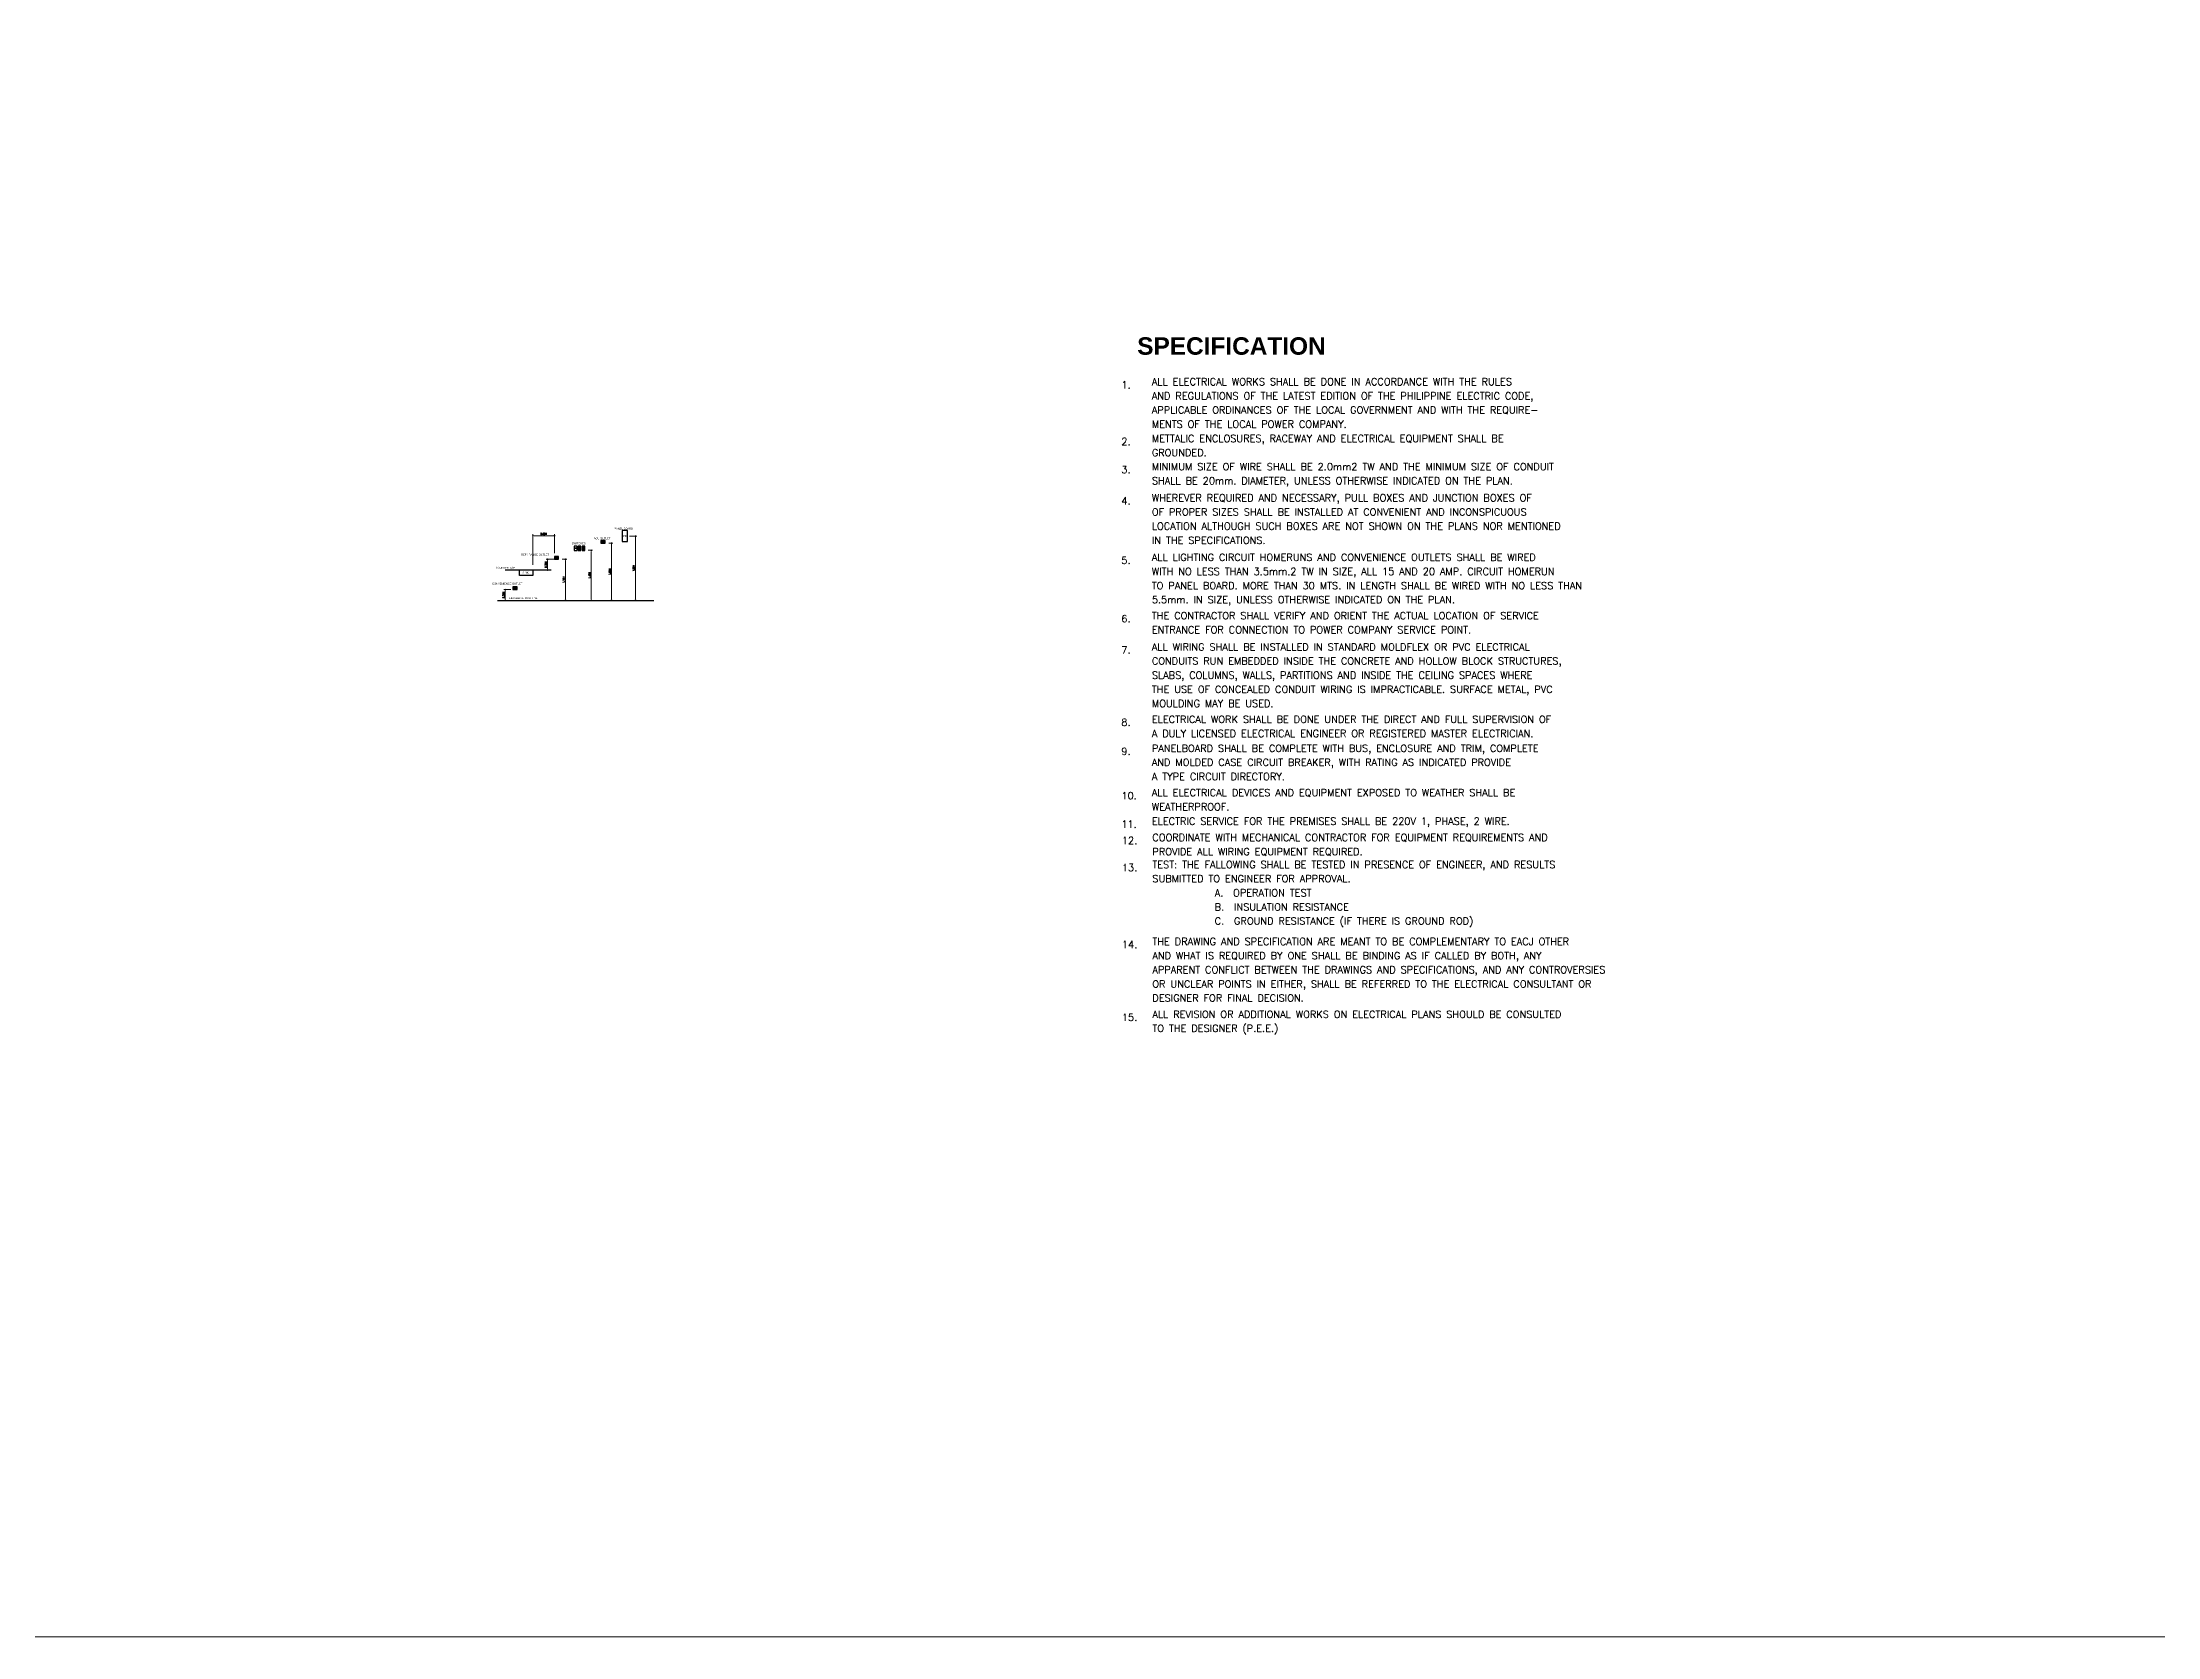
# Model space of a CAD drawing. Header units: millimetres. Extents: x 1634676 to 2568129, y -408635 to -190573.
# Drawn here: x 2391906 to 2451070, y -408635 to -364022 of the extents above; entities that cross this region are included whole.
import ezdxf
from ezdxf.enums import TextEntityAlignment as Align

# ---------------------------------------------------------------- set-up
doc = ezdxf.new("R2010")
doc.units = ezdxf.units.MM
doc.header["$MEASUREMENT"] = 0
doc.layers.get('0').update_dxf_attribs({"lineweight": 15})
doc.layers.get('Defpoints').update_dxf_attribs({"color": 250})
for name, color, linetype, lineweight in [('.2', 2, 'Continuous', 20), ('.4', 4, 'Continuous', 40), ('0.25', 5, 'Continuous', 25), ('ST-DIM_E', 250, 'Continuous', 13)]:
    doc.layers.add(name, color=color, linetype=linetype, lineweight=lineweight)
doc.layers.add('WALL', color=4, linetype='Continuous')
doc.styles.add('BLANK', font='swissbo.ttf')
doc.styles.add('RO100', font='swissel.ttf', dxfattribs={"height": 0.16})
doc.styles.add('Romans', font='Romans.shx', dxfattribs={"width": 0.75})
doc.styles.add('ST_TEXT', font='romans.shx', dxfattribs={"width": 0.75})
doc.dimstyles.new('ST_D25', dxfattribs={"dimscale": 25, "dimtxt": 2, "dimasz": 1.2, "dimexe": 1.5, "dimexo": 1, "dimgap": 1, "dimtad": 1, "dimdec": 0, "dimzin": 1, "dimdsep": 46, "dimtxsty": 'ST_TEXT', "dimblk": 'OpenIndicator', "dimcen": 1, "dimclrd": 256, "dimclre": 256, "dimclrt": 7, "dimadec": 0, "dimazin": 0, "dimtfac": 1, "dimtdec": 0, "dimtix": 1, "dimtmove": 2, "dimatfit": 3, "dimldrblk": 'OPEN90', "dimfxl": 0.075, "dimlwd": -1, "dimlwe": -1, "dimarcsym": 0})

# ---------------------------------------------------------------- blocks, each defined once
blk = doc.blocks.new('OpenIndicator')
at = {"layer": 'ST-DIM_E'}
h = blk.add_hatch(color=255, dxfattribs=at)
h.paths.add_polyline_path([(0.4, 0), (0.4, 0, 0.414214), (0, 0.4), (0, 0.4, -0.414214)])
h.paths.add_polyline_path([(0, 0.4), (0, 0.4, 0.414214), (-0.4, 0), (-0.3, 0, -0.414214)])
h.paths.add_polyline_path([(0, -0.3), (0, -0.4, 0.414214), (0.4, 0), (0.4, 0, -0.414214)])
h.paths.add_polyline_path([(-0.3, 0), (-0.4, 0, 0.414214), (0, -0.4), (0, -0.3, -0.414214)])
at = {"layer": 'ST-DIM_E', "color": 255}
blk.add_line((0, 0.6), (0, -0.6), dxfattribs=at)
at = {"layer": 'ST-DIM_E', "color": 255, "const_width": 0.01}
blk.add_lwpolyline([(-0.6, 0), (0.6, 0)], dxfattribs=at)
at = {"layer": 'ST-DIM_E', "color": 255}
for radius in [0.365, 0.35]:
    blk.add_circle((0, 0), radius, dxfattribs=at)
blk = doc.blocks.new('*D812')
at = {"layer": 'Defpoints', "color": 0, "linetype": 'Continuous', "ltscale": 3, "transparency": 16777216}
for p in [(2406417, -378488), (2406417, -379637), (2406539, -379637)]:
    blk.add_point(p, dxfattribs=at)
at = {"layer": 'ST-DIM_E', "ltscale": 3, "transparency": 16777216}
for p, q in [((2406442, -378488), (2406577, -378488)), ((2406539, -378518), (2406539, -379607)), ((2406442, -379637), (2406577, -379637))]:
    blk.add_line(p, q, dxfattribs=at)
at = {"layer": 'ST-DIM_E', "linetype": 'Continuous', "ltscale": 3, "transparency": 16777216, "xscale": 30, "yscale": 30, "zscale": 30}
for p, rotation in [((2406539, -378488), 90), ((2406539, -379637), 270)]:
    blk.add_blockref('OpenIndicator', p, dxfattribs=dict(at, rotation=rotation))
at = {"layer": 'ST-DIM_E', "color": 7, "linetype": 'Continuous', "ltscale": 3, "transparency": 16777216, "insert": (2406489, -379063), "char_height": 50, "attachment_point": 5, "rotation": 90, "style": 'ST_TEXT'}
blk.add_mtext('1.15M', dxfattribs=at)
blk = doc.blocks.new('_Open90')
at = {"color": 0, "linetype": 'ByBlock', "lineweight": -2}
for p, q in [((0, 0), (-1, 0)), ((-0.5, 0.5), (0, 0)), ((0, 0), (-0.5, -0.5))]:
    blk.add_line(p, q, dxfattribs=at)
blk = doc.blocks.new('*D813')
at = {"layer": 'Defpoints', "color": 0, "linetype": 'Continuous', "ltscale": 3, "transparency": 16777216}
for p in [(2406267, -378488), (2406038, -378788), (2406088, -378788)]:
    blk.add_point(p, dxfattribs=at)
at = {"layer": 'ST-DIM_E', "ltscale": 3, "transparency": 16777216}
for p, q in [((2406242, -378488), (2406000, -378488)), ((2406038, -378518), (2406038, -378758)), ((2406063, -378788), (2406000, -378788))]:
    blk.add_line(p, q, dxfattribs=at)
at = {"layer": 'ST-DIM_E', "linetype": 'Continuous', "ltscale": 3, "transparency": 16777216, "xscale": 30, "yscale": 30, "zscale": 30}
for p, rotation in [((2406038, -378488), 90), ((2406038, -378788), 270)]:
    blk.add_blockref('OpenIndicator', p, dxfattribs=dict(at, rotation=rotation))
at = {"layer": 'ST-DIM_E', "color": 7, "linetype": 'Continuous', "ltscale": 3, "transparency": 16777216, "insert": (2405988, -378638), "char_height": 50, "attachment_point": 5, "rotation": 90, "style": 'ST_TEXT'}
blk.add_mtext('0.30M', dxfattribs=at)
blk = doc.blocks.new('*D814')
at = {"layer": 'Defpoints', "color": 0, "linetype": 'Continuous', "ltscale": 3, "transparency": 16777216}
for p in [(2404848, -379637), (2404855, -379637), (2405031, -379337)]:
    blk.add_point(p, dxfattribs=at)
at = {"layer": 'ST-DIM_E', "ltscale": 3, "transparency": 16777216}
for p, q in [((2405006, -379337), (2404817, -379337)), ((2404855, -379367), (2404855, -379607)), ((2404873, -379637), (2404892, -379637))]:
    blk.add_line(p, q, dxfattribs=at)
at = {"layer": 'ST-DIM_E', "linetype": 'Continuous', "ltscale": 3, "transparency": 16777216, "xscale": 30, "yscale": 30, "zscale": 30}
for p, rotation in [((2404855, -379337), 90), ((2404855, -379637), 270)]:
    blk.add_blockref('OpenIndicator', p, dxfattribs=dict(at, rotation=rotation))
at = {"layer": 'ST-DIM_E', "color": 7, "linetype": 'Continuous', "ltscale": 3, "transparency": 16777216, "insert": (2404805, -379488), "char_height": 50, "attachment_point": 5, "rotation": 90, "style": 'ST_TEXT'}
blk.add_mtext('0.30M', dxfattribs=at)
blk = doc.blocks.new('*D815')
at = {"layer": 'Defpoints', "color": 0, "linetype": 'Continuous', "ltscale": 3, "transparency": 16777216}
for p in [(2407145, -378237), (2407145, -379637), (2407260, -379637)]:
    blk.add_point(p, dxfattribs=at)
at = {"layer": 'ST-DIM_E', "ltscale": 3, "transparency": 16777216}
for p, q in [((2407170, -378237), (2407297, -378237)), ((2407260, -378267), (2407260, -379607)), ((2407170, -379637), (2407297, -379637))]:
    blk.add_line(p, q, dxfattribs=at)
at = {"layer": 'ST-DIM_E', "linetype": 'Continuous', "ltscale": 3, "transparency": 16777216, "xscale": 30, "yscale": 30, "zscale": 30}
for p, rotation in [((2407260, -378237), 90), ((2407260, -379637), 270)]:
    blk.add_blockref('OpenIndicator', p, dxfattribs=dict(at, rotation=rotation))
at = {"layer": 'ST-DIM_E', "color": 7, "linetype": 'Continuous', "ltscale": 3, "transparency": 16777216, "insert": (2407210, -378938), "char_height": 50, "attachment_point": 5, "rotation": 90, "style": 'ST_TEXT'}
blk.add_mtext('1.40M', dxfattribs=at)
blk = doc.blocks.new('*D816')
at = {"layer": 'Defpoints', "color": 0, "linetype": 'Continuous', "ltscale": 3, "transparency": 16777216}
for p in [(2407721, -378038), (2407721, -379637), (2407828, -379637)]:
    blk.add_point(p, dxfattribs=at)
at = {"layer": 'ST-DIM_E', "ltscale": 3, "transparency": 16777216}
for p, q in [((2407746, -378038), (2407865, -378038)), ((2407828, -378068), (2407828, -379607)), ((2407746, -379637), (2407865, -379637))]:
    blk.add_line(p, q, dxfattribs=at)
at = {"layer": 'ST-DIM_E', "linetype": 'Continuous', "ltscale": 3, "transparency": 16777216, "xscale": 30, "yscale": 30, "zscale": 30}
for p, rotation in [((2407828, -378038), 90), ((2407828, -379637), 270)]:
    blk.add_blockref('OpenIndicator', p, dxfattribs=dict(at, rotation=rotation))
at = {"layer": 'ST-DIM_E', "color": 7, "linetype": 'Continuous', "ltscale": 3, "transparency": 16777216, "insert": (2407778, -378838), "char_height": 50, "attachment_point": 5, "rotation": 90, "style": 'ST_TEXT'}
blk.add_mtext('1.60M', dxfattribs=at)
blk = doc.blocks.new('*D817')
at = {"layer": 'Defpoints', "color": 0, "linetype": 'Continuous', "ltscale": 3, "transparency": 16777216}
for p in [(2408300, -377838), (2408366, -379637), (2408498, -379637)]:
    blk.add_point(p, dxfattribs=at)
at = {"layer": 'ST-DIM_E', "ltscale": 3, "transparency": 16777216}
for p, q in [((2408325, -377838), (2408535, -377838)), ((2408498, -377868), (2408498, -379607)), ((2408391, -379637), (2408535, -379637))]:
    blk.add_line(p, q, dxfattribs=at)
at = {"layer": 'ST-DIM_E', "linetype": 'Continuous', "ltscale": 3, "transparency": 16777216, "xscale": 30, "yscale": 30, "zscale": 30}
for p, rotation in [((2408498, -377838), 90), ((2408498, -379637), 270)]:
    blk.add_blockref('OpenIndicator', p, dxfattribs=dict(at, rotation=rotation))
at = {"layer": 'ST-DIM_E', "color": 7, "linetype": 'Continuous', "ltscale": 3, "transparency": 16777216, "insert": (2408448, -378738), "char_height": 50, "attachment_point": 5, "rotation": 90, "style": 'ST_TEXT'}
blk.add_mtext('1.80M', dxfattribs=at)
blk = doc.blocks.new('*D818')
at = {"layer": 'Defpoints', "color": 0, "linetype": 'Continuous', "ltscale": 3, "transparency": 16777216}
for p in [(2406229, -377827), (2406229, -378337), (2405629, -378664)]:
    blk.add_point(p, dxfattribs=at)
at = {"layer": 'ST-DIM_E', "ltscale": 3, "transparency": 16777216}
for p, q in [((2405629, -378639), (2405629, -377789)), ((2405659, -377827), (2406199, -377827)), ((2406229, -378312), (2406229, -377789))]:
    blk.add_line(p, q, dxfattribs=at)
at = {"layer": 'ST-DIM_E', "linetype": 'Continuous', "ltscale": 3, "transparency": 16777216, "xscale": 30, "yscale": 30, "zscale": 30, "rotation": 180}
blk.add_blockref('OpenIndicator', (2405629, -377827), dxfattribs=at)
at = {"layer": 'ST-DIM_E', "linetype": 'Continuous', "ltscale": 3, "transparency": 16777216, "xscale": 30, "yscale": 30, "zscale": 30}
blk.add_blockref('OpenIndicator', (2406229, -377827), dxfattribs=at)
at = {"layer": 'ST-DIM_E', "color": 7, "linetype": 'Continuous', "ltscale": 3, "transparency": 16777216, "insert": (2405929, -377777), "char_height": 50, "attachment_point": 5, "style": 'ST_TEXT'}
blk.add_mtext('0.60M', dxfattribs=at)

msp = doc.modelspace()

# ---------------------------------------------------------------- linework, layer by layer
at = {"layer": '.2', "color": 1, "linetype": 'Continuous', "ltscale": 3}
msp.add_lwpolyline([(2314253.7, -235149.2), (2568128.6, -235149.2), (2568128.6, -408634.6), (2314253.7, -408634.6)], close=True, dxfattribs=at)
at = {"color": 6, "lineweight": 30}
for points in [[(2406825, -378171.9), (2406825, -378187.3)], [(2406931.1, -378152.7), (2406931.1, -378168.1)], [(2406931.1, -378191), (2406931.1, -378206.4)], [(2407040.5, -378145.7), (2407040.5, -378161)], [(2407040.5, -378171.9), (2407040.5, -378187.3)], [(2407040.5, -378198.1), (2407040.5, -378213.5)]]:
    msp.add_lwpolyline(points, dxfattribs=at)
at = {"layer": 'WALL', "color": 6}
for points in [[(2407527.8, -378037.5), (2407643.6, -378037.5), (2407643.6, -377958), (2407527.8, -377958)], [(2407558.8, -377978.9), (2407574.2, -377978.9), (2407574.2, -378018.5), (2407558.8, -378018.5)], [(2407612.5, -377978.9), (2407597.1, -377978.9), (2407597.1, -378018.5), (2407612.5, -378018.5)], [(2408127.9, -377994), (2408269.9, -377994), (2408269.9, -377681), (2408127.9, -377681)], [(2406228.5, -378487.5), (2406344.4, -378487.5), (2406344.4, -378408), (2406228.5, -378408)], [(2406259.6, -378428.9), (2406275, -378428.9), (2406275, -378468.5), (2406259.6, -378468.5)], [(2406313.3, -378428.9), (2406297.9, -378428.9), (2406297.9, -378468.5), (2406313.3, -378468.5)], [(2406782.9, -378121.7), (2406782.9, -378237.5), (2406862.3, -378237.5), (2406862.3, -378121.7)], [(2406844.8, -378171.9), (2406844.8, -378187.3), (2406805.2, -378187.3), (2406805.2, -378171.9)], [(2406892.3, -378121.7), (2406892.3, -378237.5), (2406971.7, -378237.5), (2406971.7, -378121.7)], [(2406950.9, -378152.7), (2406950.9, -378168.1), (2406911.3, -378168.1), (2406911.3, -378152.7)], [(2406950.9, -378206.4), (2406950.9, -378191), (2406911.3, -378191), (2406911.3, -378206.4)], [(2407001.7, -378121.7), (2407001.7, -378237.5), (2407081.1, -378237.5), (2407081.1, -378121.7)], [(2407060.3, -378145.7), (2407060.3, -378161), (2407020.7, -378161), (2407020.7, -378145.7)], [(2407060.3, -378171.9), (2407060.3, -378187.3), (2407020.7, -378187.3), (2407020.7, -378171.9)], [(2407060.3, -378213.5), (2407060.3, -378198.1), (2407020.7, -378198.1), (2407020.7, -378213.5)], [(2405252.3, -378787.5), (2405628.5, -378787.5), (2405628.5, -378940.5), (2405252.3, -378940.5)], [(2405068.1, -379337.5), (2405183.9, -379337.5), (2405183.9, -379258), (2405068.1, -379258)], [(2405099.2, -379278.9), (2405114.5, -379278.9), (2405114.5, -379318.5), (2405099.2, -379318.5)], [(2405152.8, -379278.9), (2405137.4, -379278.9), (2405137.4, -379318.5), (2405152.8, -379318.5)]]:
    msp.add_lwpolyline(points, close=True, dxfattribs=at)
for points in [[(2404850.6, -378787.5), (2406138, -378787.5)], [(2404638.3, -379637.5), (2409007, -379637.5)]]:
    msp.add_lwpolyline(points, dxfattribs=at)
for centre in [(2407566.4, -377987.8), (2407566.4, -378009.5), (2407604.7, -377987.8), (2407604.7, -378009.5), (2406267.2, -378437.8), (2406267.2, -378459.5), (2406305.4, -378437.8), (2406305.4, -378459.5), (2405106.7, -379287.8), (2405106.7, -379309.5), (2405145, -379287.8), (2405145, -379309.5)]:
    msp.add_circle(centre, 4.74, dxfattribs=at)

# ---------------------------------------------------------------- texts
at = {"layer": '.4', "color": 1, "style": 'BLANK'}
msp.add_text('SPECIFICATION', height=488.487, dxfattribs=at).set_placement((2422529.1, -372764.2))
at = {"color": 6, "style": 'RO100'}
for s, p in [('SWITCHES', (2406715.2, -378042.9)), ('ACU OUTLET', (2407330.8, -377902.7)), ('PANEL BOARD', (2407905.3, -377632)), ('PB', (2408149.4, -377837.9)), ('REF / RANGE OUTLET', (2405300.9, -378358.5)), ('CONVENIENCE OUTLET', (2404488.2, -379170.6)), ('COUNTER TOP', (2404588.5, -378725.3)), ('SINK', (2405337.1, -378860.2)), ('FINISHED FLOOR LINE', (2404962.5, -379575.9))]:
    msp.add_text(s, height=52.45, dxfattribs=at).set_placement(p, align=Align.MIDDLE_LEFT)
at = {"layer": '0.25', "color": 4, "style": 'Romans'}
for s, p in [('1.', (2422085.6, -373704.8)), ('ALL ELECTRICAL WORKS SHALL BE DONE IN ACCORDANCE WITH THE RULES ', (2422937.4, -373620.6)), ('AND REGULATIONS OF THE LATEST EDITION OF THE PHILIPPINE ELECTRIC CODE,', (2422937.4, -374016.1)), ('APPLICABLE ORDINANCES OF THE LOCAL GOVERNMENT AND WITH THE REQUIRE-', (2422937.4, -374411.5)), ('2.', (2422085.6, -375292.1)), ('MENTS OF THE LOCAL POWER COMPANY.', (2422937.4, -374807)), ('METTALIC ENCLOSURES, RACEWAY AND ELECTRICAL EQUIPMENT SHALL BE ', (2422937.4, -375207.9)), ('GROUNDED.', (2422937.4, -375603.4)), ('3.', (2422085.6, -376079.9)), ('SHALL BE 20mm. DIAMETER, UNLESS OTHERWISE INDICATED ON THE PLAN.', (2422937.4, -376391.2)), ('MINIMUM SIZE OF WIRE SHALL BE 2.0mm2 TW AND THE MINIMUM SIZE OF CONDUIT', (2422937.4, -375995.7)), ('4.', (2422085.6, -376953.3)), ('WHEREVER REQUIRED AND NECESSARY, PULL BOXES AND JUNCTION BOXES OF ', (2422937.4, -376869.1)), ('OF PROPER SIZES SHALL BE INSTALLED AT CONVENIENT AND INCONSPICUOUS', (2422937.4, -377264.5)), ('LOCATION ALTHOUGH SUCH BOXES ARE NOT SHOWN ON THE PLANS NOR MENTIONED ', (2422937.4, -377660)), ('IN THE SPECIFICATIONS.', (2422937.4, -378055.4)), ('5.', (2422085.6, -378617.3)), ('ALL LIGHTING CIRCUIT HOMERUNS AND CONVENIENCE OUTLETS SHALL BE WIRED', (2422937.4, -378533.2)), ('TO PANEL BOARD. MORE THAN 30 MTS. IN LENGTH SHALL BE WIRED WITH NO LESS THAN', (2422937.4, -379324)), ('WITH NO LESS THAN 3.5mm.2 TW IN SIZE, ALL 15 AND 20 AMP. CIRCUIT HOMERUN', (2422937.4, -378928.6)), ('5.5mm. IN SIZE, UNLESS OTHERWISE INDICATED ON THE PLAN.', (2422937.4, -379719.5)), ('6.', (2422085.6, -380250)), ('THE CONTRACTOR SHALL VERIFY AND ORIENT THE ACTUAL LOCATION OF SERVICE ', (2422937.4, -380165.8)), ('ENTRANCE FOR CONNECTION TO POWER COMPANY SERVICE POINT.', (2422937.4, -380561.3)), ('7.', (2422085.6, -381124)), ('ALL WIRING SHALL BE INSTALLED IN STANDARD MOLDFLEX OR PVC ELECTRICAL ', (2422937.4, -381039.9)), ('CONDUITS RUN EMBEDDED INSIDE THE CONCRETE AND HOLLOW BLOCK STRUCTURES,', (2422937.4, -381435.3)), ('THE USE OF CONCEALED CONDUIT WIRING IS IMPRACTICABLE. SURFACE METAL, PVC ', (2422937.4, -382226.2)), ('SLABS, COLUMNS, WALLS, PARTITIONS AND INSIDE THE CEILING SPACES WHERE', (2422937.4, -381830.7)), ('MOULDING MAY BE USED.', (2422937.4, -382621.6)), ('8.', (2422085.6, -383151)), ('A DULY LICENSED ELECTRICAL ENGINEER OR REGISTERED MASTER ELECTRICIAN.', (2422937.4, -383462.2)), ('ELECTRICAL WORK SHALL BE DONE UNDER THE DIRECT AND FULL SUPERVISION OF', (2422937.4, -383066.8)), ('9.', (2422085.6, -383960.1)), ('PANELBOARD SHALL BE COMPLETE WITH BUS, ENCLOSURE AND TRIM, COMPLETE', (2422937.4, -383875.9)), ('AND MOLDED CASE CIRCUIT BREAKER, WITH RATING AS INDICATED PROVIDE', (2422937.4, -384271.4)), ('A TYPE CIRCUIT DIRECTORY.', (2422937.4, -384666.8)), ('10.', (2422085.6, -385202.7)), ('ALL ELECTRICAL DEVICES AND EQUIPMENT EXPOSED TO WEATHER SHALL BE ', (2422937.4, -385118.5)), ('WEATHERPROOF.', (2422937.4, -385513.9)), ('ELECTRIC SERVICE FOR THE PREMISES SHALL BE 220V 1, PHASE, 2 WIRE.', (2422937.4, -385915.7)), ('11.', (2422085.6, -385999.9)), ('12.', (2422100.4, -386455.8)), ('COORDINATE WITH MECHANICAL CONTRACTOR FOR EQUIPMENT REQUIREMENTS AND ', (2422952.2, -386371.6)), ('TEST: THE FALLOWING SHALL BE TESTED IN PRESENCE OF ENGINEER, AND RESULTS', (2422952.2, -387129.5)), ('PROVIDE ALL WIRING EQUIPMENT REQUIRED.', (2422952.2, -386767)), ('13.', (2422100.4, -387213.7)), ('SUBMITTED TO ENGINEER FOR APPROVAL.', (2422952.2, -387525)), ('A.  OPERATION TEST ', (2424695.7, -387920.4)), ('C.  GROUND RESISTANCE (IF THERE IS GROUND ROD)', (2424695.7, -388711.3)), ('B.  INSULATION RESISTANCE', (2424695.7, -388315.9)), ('14.', (2422100.4, -389366.8)), ('THE DRAWING AND SPECIFICATION ARE MEANT TO BE COMPLEMENTARY TO EACJ OTHER ', (2422952.2, -389282.6)), ('AND WHAT IS REQUIRED BY ONE SHALL BE BINDING AS IF CALLED BY BOTH, ANY', (2422952.2, -389678.1)), ('APPARENT CONFLICT BETWEEN THE DRAWINGS AND SPECIFICATIONS, AND ANY CONTROVERSIES', (2422952.2, -390073.5)), ('OR UNCLEAR POINTS IN EITHER, SHALL BE REFERRED TO THE ELECTRICAL CONSULTANT OR ', (2422952.2, -390469)), ('DESIGNER FOR FINAL DECISION.', (2422952.2, -390864.4)), ('15.', (2422100.4, -391402.2)), ('ALL REVISION OR ADDITIONAL WORKS ON ELECTRICAL PLANS SHOULD BE CONSULTED ', (2422952.2, -391318)), ('TO THE DESIGNER (P.E.E.)', (2422952.2, -391713.5))]:
    msp.add_text(s, height=200, dxfattribs=at).set_placement(p)

# ---------------------------------------------------------------- dimensions: what is measured, and where the dimension line sits
at = {"layer": 'ST-DIM_E', "color": 1, "linetype": 'Continuous', "ltscale": 3}
dim = msp.add_linear_dim(base=(2406228.5, -377826.7), p1=(2405628.5, -378663.7), p2=(2406228.5, -378336.7), text='0.60M', dimstyle='ST_D25', dxfattribs=at)
dim.commit()
dim.dimension.update_dxf_attribs({"geometry": '*D818', "text_midpoint": (2405928.5, -377776.7)})
for base, p1, p2, text, picture, middle in [((2407827.5, -379637.5), (2407720.5, -378037.5), (2407720.5, -379637.5), '1.60M', '*D816', (2407777.5, -378837.5)), ((2408497.5, -379637.5), (2408300, -377837.5), (2408365.7, -379637.5), '1.80M', '*D817', (2408447.5, -378737.5)), ((2406038, -378787.5), (2406267.5, -378487.5), (2406088.2, -378787.5), '0.30M', '*D813', (2405988, -378637.5)), ((2406539, -379637.5), (2406416.8, -378487.5), (2406416.8, -379637.5), '1.15M', '*D812', (2406489, -379062.5)), ((2407260, -379637.5), (2407145.1, -378237.5), (2407145.1, -379637.5), '1.40M', '*D815', (2407210, -378937.5)), ((2404855, -379637.5), (2405031.5, -379337.5), (2404847.5, -379637.5), '0.30M', '*D814', (2404805, -379487.5))]:
    dim = msp.add_linear_dim(base=base, p1=p1, p2=p2, angle=90, text=text, dimstyle='ST_D25', dxfattribs=at)
    dim.commit()
    dim.dimension.update_dxf_attribs({"geometry": picture, "text_midpoint": middle})

doc.saveas('drawing.dxf')
